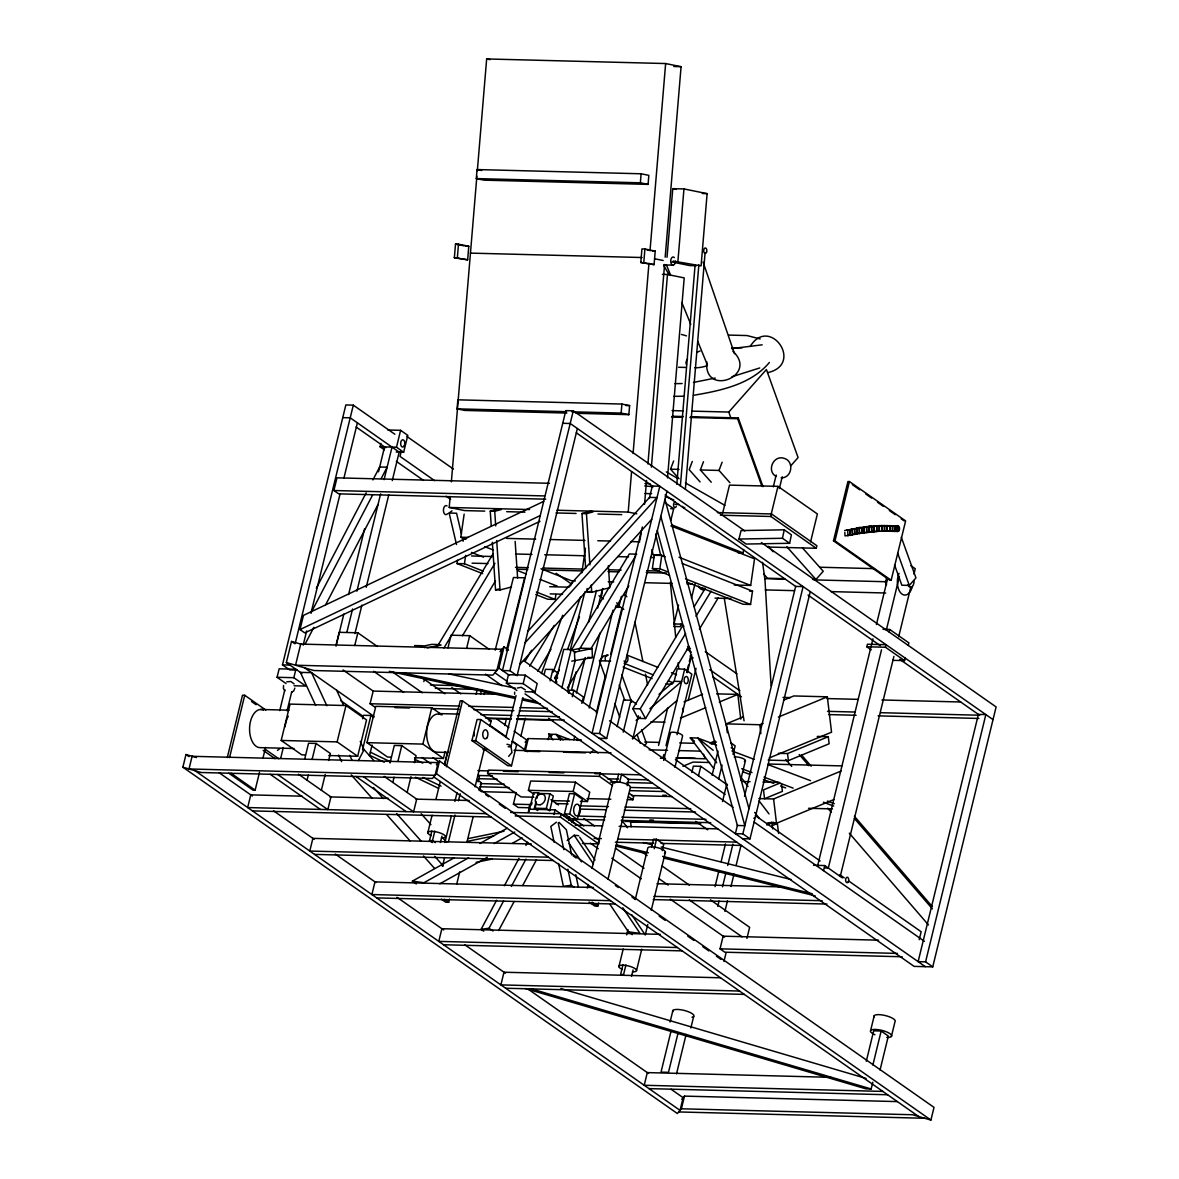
<?xml version="1.0" encoding="UTF-8"?>
<svg xmlns="http://www.w3.org/2000/svg" width="1179" height="1179" viewBox="0 0 1179 1179"><rect width="100%" height="100%" fill="white"/><g stroke="black" fill="none" stroke-linecap="round" stroke-linejoin="round"><path stroke-width="1.5" d="M876.306 531.169L879.298 531.243L879.283 525.79L861.672 527.691L861.864 533.129L879.298 531.243L879.298 525.79L898.074 525.937L897.882 531.39L881.509 530.977M878.93 525.598L881.921 525.672L881.892 531.125L879.283 531.243M881.921 525.672L881.877 531.139L897.882 531.39M511.892 751.937L511.185 747.781M514.589 694.313L514.678 692.147M706.752 361.732C703.627 397.78 759.143 375.688 732.896 351.283M775.929 476.36C766.262 470.76 773.616 454.681 784.064 458.322C794.572 461.107 792.096 478.291 781.087 477.849M283.549 685.515L283.417 688.374L284.787 690.938M294.838 688.094L293.851 690.747L291.567 692.486M454.372 257.656L455.507 244.112L458.484 244.186L468.785 246.278L467.65 259.822L454.372 257.656L467.65 259.822M457.364 257.744L458.484 244.186M566.878 413.063L464.791 410.425L457.069 408.862L457.835 399.828L621.893 404.058L629.615 405.62L628.864 414.654L576 413.284M476.301 178.589L477.053 169.555L641.111 173.785L648.833 175.347L648.082 184.381L484.024 180.151L476.301 178.589L640.359 182.804L648.082 184.381M484.761 511.111L464.673 510.595L449.228 507.456L450.142 496.477M451.365 481.843L476.876 176.172M477.333 170.69L486.662 58.95L665.634 63.548L681.079 66.687L665.177 257.184M628.864 414.654L621.141 413.077L621.893 404.058M640.359 182.804L641.111 173.785M640.801 262.46L641.936 248.916L644.913 248.99L655.215 251.083L654.08 264.627L640.801 262.46L654.08 264.627M643.793 262.534L644.913 248.99M636.778 513.808L628.201 512.069L631.561 471.806M633.079 453.517L648.966 263.212M650.042 250.39L665.634 63.548M644.559 504.214L646.549 480.428M647.919 463.966L664.573 264.509M667.034 257.287L672.767 188.655L683.953 188.935L707.12 193.636L701.092 265.879L673.135 261.06M651.383 467.179L667.476 274.486L662.392 274.353M677.925 261.178L683.953 188.935M667.506 477.908L684.203 277.89L667.476 274.486M676.805 484.23L695.124 264.656M680.371 486.161L698.852 264.744M685.367 489.034L705.071 252.984M482.683 573.642L456.995 563.547L457.481 560.217M465.926 539.23L460.812 537.211L464.158 514.147M483.287 571.137L464.452 563.739L465.661 555.427M535.752 594.525L547.734 599.227L555.191 599.418L555.913 594.437M581.866 572.788L585.432 548.206M601.688 595.646L602.72 588.616M640.035 540.041L641.332 531.169M669.495 575.308L652.37 568.573L654.316 555.265L661.773 555.456L659.827 568.764L668.39 572.124M738.069 552.833L743.153 552.966L743.654 549.473M734.252 585.005L750.684 585.432L754.545 558.817L670.939 525.937M686.62 582.043L743.124 604.252L750.581 604.459L752.511 591.136L682.317 563.533M789.635 543.283L782.458 538.272L784.241 529.813L741.046 530.579L738.982 539.039L746.145 544.05L789.635 543.283L791.404 534.839L784.241 529.813M897.307 1101.599L684.483 1096.116L681.388 1108.791L677.365 1113.521L182.892 767.205L185.973 754.531L196.466 757.566M227.296 757.552L242.491 695.212L244.731 695.271L265.85 710.067M229.537 757.611L244.731 695.271M286.04 683.555L277.08 677.277L279.143 668.817L295.914 669.259L293.851 677.704L305.803 686.075L294.057 685.765M297.108 670.085L289.651 669.893L282.488 664.882L345.845 404.957L353.302 405.149L394.862 434.255M228.785 773.188L252.925 790.092L255.15 790.151L259.498 772.333M262.976 758.097L265.584 747.398M301.883 673.43L286.364 662.554L291.508 641.435L301.529 644.323M295.148 643.719L353.302 405.149M279.747 710.598L284.861 689.641M539.997 521.295L304.772 632.917L299.997 629.571L303.46 615.394L543.637 501.414M545.715 499.189L338.668 493.854L333.893 490.508L336.988 477.834L549.517 483.302M287.087 710.849L291.773 691.631M303.18 645.193L306.658 630.957M310.991 613.168L340.038 494.001M343.944 477.981L357.384 422.848M305.361 754.928L301.75 754.825L281.206 740.441L290.063 704.099L345.992 705.543L366.536 719.927L357.679 756.27L328.808 755.533M280.749 758.082L283.314 747.515M384.383 449.818L380.095 446.797L380.92 443.422M304.713 758.996L308.544 743.242L316.001 743.433L330.341 753.469L328.632 760.47M336.118 645.001L339.198 632.312L357.841 632.799L377.368 646.46M336 646.136L343.811 614.112M348.571 594.555L364.62 528.737M378.488 471.821L384.56 446.915M307.041 780.203L308.323 774.957M312.17 759.188L316.001 743.433M346.921 632.091L352.565 608.968M356.898 591.18L380.625 493.868M384.089 479.647L392.017 447.106M400.609 430.32L407.787 435.331L403.66 452.235L396.498 447.224L400.609 430.32L387.862 429.981M354.953 633.55L361.894 605.092M366.227 587.304L388.775 494.812M392.253 480.59L399.18 452.132L350.222 417.823L342.765 417.631M401.302 451.115L400.02 456.406L434.683 480.678M354.761 645.473L357.841 632.799M321.381 790.239L325.212 774.485M357.679 756.27L337.135 741.886L345.992 705.543M362.616 718.733L363.456 715.299L370.913 715.491L373.772 717.495M374.863 707.091L370.073 703.745L373.168 691.071L343.045 669.967M362.528 749.903L370.913 715.491M391.119 757.139L387.508 757.036L366.964 742.652L375.821 706.309L431.75 707.739L442.022 714.931M369.543 755.547L372.092 745.04M390.043 762.96L394.302 745.452L401.759 745.644L416.099 755.68L414.389 762.68M392.799 782.414L394.081 777.153M397.927 761.398L401.759 745.644M423.836 681.595L424.617 678.426M407.138 792.45L410.97 776.696M445.131 751.554L443.437 758.48L422.893 744.096L431.75 707.739M447.976 647.875L451.056 635.186L469.699 635.673L489.226 649.349M466.619 648.347L469.699 635.673M182.892 767.205L201.241 772.51L432.413 778.464L436.436 773.733L439.516 761.044L934.004 1107.376L930.909 1120.05L912.561 1114.744L681.388 1108.791M427.785 832.816L432.103 815.161M435.979 799.259L440.283 781.603M444.586 763.933L447.593 751.568M444.616 764.935L460.237 700.812L462.477 700.871L491.142 720.944L489.845 726.293M446.414 766.777L462.477 700.871M432.369 842.572L429.51 840.568L431.823 831.062M435.346 842.646L432.487 840.642L434.8 831.136M476.08 694.239L477.259 689.42L435.302 688.3M440.43 842.499L441.978 836.147M480.56 694.357L481.739 689.538M444.91 842.41L451.424 815.691M454.902 801.425L457.069 792.524M512.158 741.517L516.638 744.656L511.494 765.79L507.766 765.687L471.924 740.604L477.082 719.47L480.811 719.558L509.181 739.425M442.449 866.418L444.601 857.56M448.492 841.6L454.976 815.028M458.425 800.836L460.164 793.747M511.494 765.79L475.653 740.692L480.811 719.558M286.364 662.554L313.894 670.527L492.866 675.125L498.894 668.036L504.037 646.903L508.562 650.071M475.078 786.85L484.628 747.663M441.403 899.209L445.706 902.23L448.683 902.303L449.464 899.135M478.055 781.854L479.602 775.502M456.686 884.279L459.707 871.87M467.046 841.747L473.103 816.929M479.588 790.343L481.312 783.254M516.844 690.496L506.38 683.172L508.444 674.727L525.23 675.154L537.167 683.525L535.104 691.97L525.038 691.719M509.932 670.733L573.289 410.808L565.832 410.616L502.475 670.542L509.932 670.733L515.665 674.742M533.836 797.225L521 796.901L487.561 773.483L488.386 770.093L600.244 772.967L614.79 783.151M504.804 725.527L506.528 718.438M517.095 675.744L577.371 428.508M505.806 737.509L516.034 695.581M535.104 691.97L523.167 683.614L525.23 675.154M511.023 746.499L522.945 697.585M520.941 735.961L525.259 718.232M524.596 749.652L526.925 740.132L514.118 731.172M581.306 739.926L528.251 738.555L525.171 751.244L539.805 751.612M544.241 674.196L545.435 669.318L552.892 669.51L558.345 673.327M529.15 807.762L518.185 807.482L513.41 804.137L516.107 793.04M550.107 680.917L552.892 669.51M534.146 794.351L528.413 790.328L530.683 781.029L575.426 782.178L589.751 792.214L587.481 801.514L580.333 801.337M555.648 682.464L563.724 649.378L571.181 649.57L575.485 652.577M528.236 812.287L529.003 809.192L555.103 809.87L576.59 824.917M529.091 811.314L533.615 792.715L538.832 792.848M548.176 739.69L549.016 736.241M561.838 687.888L571.181 649.57M537.757 810.548L534.411 808.204L536.018 801.632M536.813 798.345L538.022 793.408L549.945 793.718L553.29 796.061L549.679 810.857L546.334 808.514L534.411 808.204M535.133 808.072L535.959 804.682M567.571 691.896L575.219 660.549M568.587 693.385L569.369 690.172L573.849 690.29L583.399 696.981L581.837 703.406M572.287 696.715L573.849 690.29M546.334 808.514L549.945 793.718M553.968 814.512L555.103 809.87M573.893 739.852L574.762 736.3M583.001 702.507L599.905 633.138M561.248 813.731L599.463 840.509L598.652 843.884L560.423 817.121L561.248 813.731L510.625 812.434M589.146 708.034L613.006 610.206M564.461 813.923L569.413 793.644L574.63 793.776L582.279 799.126L577.327 819.42L569.693 814.055L564.461 813.923L572.11 819.287L604.694 819.965M587.481 801.514L573.156 791.477L575.426 782.178M615.335 607.273L618.739 607.347L621.421 596.368M569.693 814.055L574.63 793.776M568.646 820.275L569.442 816.988M596.323 713.044L605.416 675.7M610.634 654.36L621.893 608.113M642.349 526.954L592.05 733.279L599.507 733.471L606.684 738.496L666.946 491.245M649.29 498.481L652.326 486.043L659.783 486.234L599.507 733.471M571.992 822.618L572.788 819.331M612.505 785.523L599.418 776.357L600.244 772.967M617.089 726.632L623.573 700.046L631.03 700.238L636.483 704.055M670.866 520.307L673.681 508.738L665.413 502.947M623.249 732.144L631.03 700.238M587.275 887.979L588.129 884.442M592.02 868.481L612.756 783.416A9.093 2.638 13.7 0 1 621.2 782.443A9.093 2.638 13.7 0 1 630.456 787.086L607.981 879.254M616.661 782.178L618.592 774.249M619.638 782.252L621.569 774.323L628.746 779.348L627.199 785.686M632.799 738.835L638.428 715.786M589.117 902.038L594.85 906.061L597.827 906.135L598.608 902.967M673.784 624.678L678.573 605.004M627.361 799.642L632.872 799.775L633.683 796.4L629.321 793.334M674.196 623.942L680.976 624.118L680.357 626.653L673.577 626.476M691.498 598.136L694.991 583.826M658.545 745.467L667.653 708.093M674.167 681.403L677.203 668.95L684.66 669.141L691.822 674.167L677.07 734.664M662.966 758.112L663.836 754.56M666.002 745.659L684.66 669.141M722.712 512.968L729.492 485.114L777.963 486.367L817.386 513.97L810.592 541.824M663.689 760.411L670.424 732.778M686.65 672.516L688.448 665.133M689.317 661.566L690.629 656.231M687.313 672.693L691.675 654.802M618.901 966.662L623.205 949.007M626.653 934.873L627.935 929.568M635.26 899.548L647.743 848.335A9.093 2.638 13.7 0 1 658.486 847.937A9.093 2.638 13.7 0 1 664.455 853.154M622.925 964.894L620.611 974.414L623.588 974.488L625.916 964.982M651.648 847.097L653.579 839.168L656.556 839.242L663.733 844.267L662.185 850.604M688.256 700.385L696.052 668.375M654.242 848.747L656.556 839.242M674.948 767.367L682.523 736.271A6.367 1.857 13.7 0 0 676.599 732.66A6.367 1.857 13.7 0 0 670.365 733.5M631.531 976.33L633.079 969.993M636.586 970.346L641.759 949.154M645.208 935.021L647.787 924.424M651.235 910.291L665.442 852.004M691.808 772.481L693.34 766.144L700.798 766.335L727.531 785.052M698.484 775.841L700.798 766.335M773.306 486.839L776.18 475.004M771.184 514.206L777.963 486.367M771.508 513.956L816.885 545.744L816.266 548.279L770.889 516.49L771.508 513.956L717.377 512.57M779.348 488.592L782.237 476.758M712.101 775.237L718.011 751.023M718.718 778.877L722.093 765.053M733.058 754.501L735.165 745.865L730.862 742.858M722.521 801.499L726.809 783.888M670.085 1021.972L672.9 1010.462M671.057 1031.021L661.021 1072.138L668.478 1072.33L678.072 1032.996M740.633 780.351L745.349 760.986M715.049 886.623L718.954 870.603M721.121 861.716L725.453 843.928M676.525 1073.774L686.119 1034.44M717.746 906.371L719.043 901.036M722.506 886.814L725.984 872.578M727.708 865.46L732.911 844.12M737.553 824.769L735.387 833.656L742.844 833.848L750.006 838.873L810.282 591.637M744.494 796.311L795.663 586.42L803.12 586.611L742.844 833.848M690.85 1027.97L693.665 1016.475M724.908 911.396L727.502 900.727M730.98 886.49L734.016 874.037M736.182 865.15L740.943 845.579M902.171 956.759L724.82 952.205L720.045 948.844L723.125 936.17L878.547 940.179M723.95 961.489L726.102 952.676M833.479 540.822L847.937 481.533L849.425 481.563L905.619 520.926L891.162 580.23L889.673 580.186L833.479 540.822L834.968 540.866L891.162 580.23M834.968 540.866L849.425 481.563M746.941 938.41L749.638 927.313L710.451 899.872M871.222 649.85L866.801 646.77L867.42 644.235L886.063 644.707L885.444 647.242L904.558 660.623L905.177 658.088M817.563 865.99L872.946 638.812M876.424 624.502L887.33 579.773M823.487 870.633L824.725 865.563L813.539 865.268M881.509 649.835L828.306 868.068L825.108 867.98M886.313 630.146L899.385 576.487M889.158 632.032L889.777 629.498L882.997 629.321M840.259 876.424L893.888 656.408M898.693 636.734L910.895 586.641M913.946 574.114L915.258 568.75L910.777 565.611M908.272 645.414L908.891 642.879L889.777 629.498M870.633 1030.431L874.243 1015.65M866.3 1061.233L873.698 1030.829L881.155 1031.021L888.332 1036.046L880.05 1070.016M872.887 1065.005L881.155 1031.021M525.436 988.518L865.976 1088.851L871.163 1088.983L872.814 1082.234M891.398 1036.444L895.008 1021.648A10.906 3.169 13.7 0 0 884.825 1015.443A10.906 3.169 13.7 0 0 874.155 1016.902M919.222 939.663L921.153 931.734L848.792 881.052M925.589 961.843L985.85 714.592L978.393 714.4L918.132 961.651L925.589 961.843L932.751 966.854L996.108 706.943L761.383 542.546M484.097 694.475L484.982 690.938M495.209 650.174L513.425 577.533L524.611 577.813L506.395 650.469M570.223 650.322L584.887 591.843M571.638 689.597L576.074 671.883M588.527 622.261L596.53 590.37M576.384 693.031L585.285 657.602M597.724 607.981L602.616 588.483M541.426 673.563L562.648 615.291M553.231 672.148L580.702 596.721M567.585 649.423L579.449 616.868M679.016 478.733L670.542 469.183L673.651 460.96M692.294 461.431L689.184 469.669L700.09 481.931M711.276 482.226L700.37 469.964L703.48 461.726M729.919 482.712L719.013 470.436L722.123 462.197M511.848 752.615L508.621 756.328M750.139 346.538C769.578 314.867 804.55 364.37 767.75 372.623M358.372 760.617L364.06 749.593L360.258 741.34M316.326 588.233L366.153 492.866M372.903 479.927L379.667 467.002L387.125 467.193L381.215 478.512M311.109 612.667L372.77 494.679M305.39 643.542L313.835 627.375M325.655 604.739L378.017 504.524M483.729 931.145L481.106 929.303L496.61 900.284M504.361 885.768L519.011 858.356M525.908 845.461L527.632 842.233M481.106 929.303L489.02 928.256L503.625 900.903M511.362 886.431L525.981 859.078M498.629 930.555L514.118 901.567M522.71 885.473L536.489 859.712M437.424 646.21L493.176 553.658M443.938 647.978L494.959 563.253M462.448 635.761L495.519 580.849M525.009 661.257L531.626 650.277M570.371 585.948L573.2 581.247M529.636 666.15L554.204 625.371M537.757 671.205L550.991 649.231M556.915 682.081L554.646 677.91L559.377 670.07M571.653 649.673L629.291 553.968L636.748 554.159M579.11 649.865L635.805 555.736M567.394 687.843L585.344 658.044M591.018 648.627L628.805 585.875M688.993 646.416L645.532 718.586L638.075 718.394L632.784 708.638L682.862 625.489M694.21 606.669L704.6 589.412M645.532 718.586L640.241 708.83L685.603 633.521M695.993 616.263L711.114 591.165M699.383 629.159L718.291 597.782M769.371 362.498C751.008 384.487 720.413 390.765 693.473 395.304M500.029 651.633L504.037 646.903M436.392 764.729L439.516 761.044M525.127 742.239L528.251 738.555M681.801 1099.27L684.483 1096.116M692.176 411.132L728.769 412.06L766.409 369.528L798.095 457.555L790.8 465.793M689.921 417.469L737.612 418.707L738.275 417.956L763.005 486.676M605.593 677.91L599.433 660.785L603.869 655.789L607.067 655.863M644.25 745.85L646.475 743.345L641.538 729.654M812.552 579.405L815.942 579.493L823.237 571.255L802.531 547.955M814.129 579.891L885.282 581.719L887.492 579.213M894.522 564.874L901.847 585.226L909.304 585.418L915.95 577.916L901.287 537.197M527.558 631.635L649.555 497.391L657.012 497.582L525.156 642.673M519.865 664.396L651.722 519.305M279.732 748.65L277.448 750.389M590.016 753.337L592.772 750.979M659.002 694.298L674.182 681.315L681.639 681.506L649.909 708.653M636.1 720.472L640.241 716.92M632.342 738.688L677.026 700.459M456.509 544.521L449.125 513.042L452.014 510.831M556.429 822.176L550.814 826.435L554.13 842.278M567.173 840.583L574.202 835.263L578.683 835.705M416.305 883.926L412.355 881.155L454.121 857.84M479.838 843.501L507.147 828.247M468.594 857.811L423.983 882.703L412.355 881.155M494.089 843.574L514.81 832.02M439.796 883.808L487.295 857.295M512.644 843.147L522.135 837.842M517.316 688.05L521.192 687.269L525.289 689.877M299.997 629.571L540.188 515.577M684.026 701.918L702.596 694.239M680.445 718.144L705.764 707.665M719.278 702.08L737.833 694.402L740.78 719.175M727.325 732.719L726.264 723.877L743.138 716.891M783.652 700.134L793.776 695.949L827.334 696.818L831.549 732.188L769.091 758.023M709.979 743.05L715.049 740.943M711.305 744.141L716.405 742.033M726.264 723.877L759.821 724.731L763.196 723.346M778.391 717.053L827.334 696.818M682.95 766.262L693.06 762.076L709.596 762.504M778.332 753.322L787.528 753.558L828.292 736.698L829.132 743.772L788.368 760.632L768.148 760.116M779.717 783.18L763.506 789.886L764.552 798.728L782.384 791.36L781.544 784.286M758.908 798.581L773.601 798.964L841.04 771.066M773.616 822.249L766.866 825.035L766.763 824.15L771.832 822.058L772.672 828.896M767.308 823.045L776.489 823.281L833.818 799.568M772.289 825.58L777.374 823.473L778.567 833.42M731.938 376.749L759.748 367.951M286.777 681.801L290.874 681.506L294.116 683.923M715.226 378.061L693.458 382.438M491.23 525.79L490.258 511.155L500.117 508.606M490.258 511.155L494.723 511.259L501.296 509.579M585.668 568.411L581.969 513.513L591.843 510.979M581.969 513.513L586.449 513.631L593.022 511.937M492.336 542.266L495.534 589.839L498.835 588.999M495.534 589.839L500.014 589.957L511.524 586.995M587.024 588.542L587.26 592.197L590.546 591.357M587.26 592.197L591.74 592.315L609.823 587.673L608.349 565.699M844.68 530.491L861.657 527.691L861.878 533.129L845.019 535.9L844.798 532.289M421.139 646.593L431.691 644.382L439.679 644.589M427.049 647.978L441.123 645.046M572.051 650.056L580.834 648.229L592.02 648.509L592.477 657.543L571.712 661.124M592.02 648.509L574.438 652.179L574.91 661.213M468.314 838.564L504.037 831.21M467.002 841.438L493.795 835.911M476.065 862.365L492.144 859.049M851.547 528.929L856.882 528.546L857.133 533.969L854.141 533.895M731.569 348.616L762.179 344.828M573.908 887.094L571.27 885.252L563.356 886.299L558.566 863.411M738.982 539.039L782.458 538.272M728.961 335.087L747 335.558L760.204 338.962M731.805 347.731L742.151 347.849M675.007 383.661L682.155 383.543M673.681 396.365L683.216 396.218M673.769 66.496L681.079 66.687M702.33 193.518L707.12 193.636M465.808 246.205L468.785 246.278M652.238 250.994L655.215 251.083M470.45 253.117L642.128 257.523M663.806 264.921L672.944 265.142M696.303 265.761L689.907 265.599L672.089 261.989M678.603 367.273L685.927 367.45M625.961 405.532L629.615 405.62M672.059 410.601L683.039 410.896M457.069 408.862L566.451 411.677M571.918 411.81L621.141 413.077M672.251 416.246L683.26 416.541M690.585 416.718L738.275 417.956M671.588 416.998L682.597 417.292M562.751 423.29L570.209 423.482L993.027 719.617M380.095 446.797L396.498 447.224M396.203 452.043L403.66 452.235M670.542 469.183L679.016 469.404M700.37 469.964L719.013 470.436M644.928 483.552L650.012 483.685M653.181 486.735L644.751 485.925M644.913 493.529L651.692 493.692M333.893 490.508L544.595 495.932M675.125 504.361L678.853 504.465M670.704 508.665L673.681 508.738M449.228 507.456L529.577 509.534M556.974 510.242L628.201 512.069M720.369 515.194L770.889 516.49M506.675 511.671L524.935 512.143M555.987 512.939L576.074 513.454M597.989 514.029L621.731 514.633M449.125 513.042L456.582 513.233L461.505 534.22M881.568 525.525L898.074 525.937M873.713 525.878L879.298 525.79M871.193 531.523L874.199 531.596L874.125 526.143L868.614 526.306L871.59 526.379L871.679 531.832L868.687 531.758M866.079 526.586L869.07 526.659L869.188 532.097L869.07 526.659M863.588 526.895L866.58 526.969L866.727 532.407L863.721 532.333M861.289 532.672L864.281 532.746L864.104 527.322L858.695 527.617L861.672 527.691M856.278 528.03L859.27 528.104L859.491 533.527L859.27 528.104M851.547 528.929L854.539 529.017L854.804 534.426L854.539 529.017M849.514 534.839L852.52 534.912L852.211 529.504L846.949 529.946L849.926 530.019L850.251 535.428L849.926 530.019M873.742 531.331L876.734 531.405L876.704 525.952L876.734 531.405M858.872 533.055L861.878 533.129M460.812 537.211L468.107 537.403M506.469 538.39L535.679 539.142M550.298 539.51L584.99 540.409M597.782 540.734L610.56 541.058M630.647 541.588L639.784 541.809M767.558 547.027L816.266 548.279M665.28 556.842L660.579 554.985L653.122 554.793L651.899 549.547M515.577 553.997L531.98 554.425M544.742 554.749L584.843 555.781M617.649 556.621L628.599 556.901M650.469 557.475L654.109 557.564M471.556 555.972L492.748 556.517M819.714 567.232L874.45 568.646M472.042 563.164L487.944 563.577M456.995 563.547L464.452 563.739M652.37 568.573L659.827 568.764M515.459 567.35L528.221 567.688M542.812 568.057L582.912 569.089M608.438 569.752L621.186 570.076M646.711 570.724L659.474 571.063M516.859 569.236L527.794 569.531M542.384 569.899L582.485 570.931M608.01 571.594L618.946 571.874M646.284 572.567L666.341 573.082M784.418 578.683L767.47 578.241L763.83 574.158M764.862 578.624L784.934 579.14M575.367 580.923L571.712 580.834L540.999 568.75M608.231 581.763L613.714 581.91M644.766 582.706L672.163 583.413M686.767 583.782L692.25 583.929M701.446 588.277L705.101 588.365M765.304 589.913L794.499 590.664M830.989 591.607L885.724 593.008M554.145 586.037L557.122 586.11L540.011 579.375M749.52 591.062L752.511 591.136M549.694 586.7L569.118 587.201M550.18 593.892L562.545 594.216M714.99 598.136L730.877 598.534M866.801 646.77L885.444 647.242M414.581 645.547L422.038 645.738L424.897 647.743M892.695 660.328L904.558 660.623M587.687 657.41L592.477 657.543M599.433 660.785L610.634 661.08M282.488 664.882L289.946 665.074M554.646 677.91L557.623 677.984M665.767 684.026L672.163 684.188M277.08 677.277L293.851 677.704M506.38 683.172L523.167 683.614M430.409 684.955L461.578 685.751M716.64 693.856L737.833 694.402M782.974 697.423L790.313 697.614M826.951 698.558L858.106 699.353M881.921 699.972L960.693 701.991M373.168 691.071L499.336 694.313M827.525 711.335L855.011 712.042M880.654 712.691L979.602 715.24M632.784 708.638L640.241 708.83M828.645 714.577L856.116 715.285M878.104 715.859L978.879 718.453M370.073 703.745L459.677 706.059M468.815 706.295L512.703 707.415M520.013 707.606L547.439 708.314M394.965 707.621L409.599 707.989M431.543 708.55L458.97 709.257M473.59 709.64L513.823 710.672M519.305 710.819L552.214 711.659M438.706 713.575L458.823 714.091M480.752 714.651L511.848 715.461M517.33 715.594L559.377 716.685M260.647 709.463L288.988 710.2M650.896 721.828L665.03 722.196M485.542 717.996L511.141 718.659M516.623 718.807L564.166 720.03M487.31 718.586L511.126 719.205M516.623 719.352L553.246 720.295M488.902 720.885L491.142 720.944M817.253 736.418L828.292 736.698M713.737 768.487L690.29 737.833L697.747 738.025L716.537 745.143M599.227 738.305L606.684 738.496M576.708 740.279L580.377 740.368M644.736 742.033L659.459 742.402M679.679 742.932L694.387 743.301M471.924 740.604L475.653 740.692M649.128 749.815L667.52 750.286M678.559 750.581L700.621 751.141M281.206 740.441L337.135 741.886M366.964 742.652L422.893 744.096M483.007 749.49L486.662 749.593M514.088 750.301L611.002 752.791M563.577 752.231L585.521 752.791M676.761 757.758L695.153 758.23M675.773 758.023L705.189 758.775L703.554 754.221M293.984 748.503L260.323 747.648A19.1 10.92 -88.5 0 1 249.683 726.352A19.1 10.92 -88.5 0 1 263.477 710.038M448.064 752.467L437.438 752.202A19.1 10.92 -88.5 0 1 426.783 730.906A19.1 10.92 -88.5 0 1 440.578 714.592M660.358 758.23L665.442 758.348M768.354 764.021L841.821 765.908M414.566 757.729L443.437 758.48M477.863 770.624L488.828 770.919M503.462 771.287L518.082 771.67M549.163 772.466L563.798 772.834M594.879 773.645L640.595 774.824M487.561 773.483L599.418 776.357M742.696 781.515L750.05 781.706M762.931 782.031L779.496 782.458M477.716 775.458L492.336 775.841M607.539 778.803L618.503 779.083M627.641 779.319L647.757 779.835M478.836 778.715L497.111 779.186M610.486 782.104L617.796 782.281M626.933 782.517L652.532 783.18M480.516 783.593L504.288 784.197M630.441 787.454L659.695 788.206M479.809 786.791L509.063 787.543M629.733 790.652L664.484 791.551M528.413 790.328L573.156 791.477M662.775 795.221L666.43 795.309M516.225 792.568L481.489 791.669L478.615 789.665M631.413 795.53L671.647 796.562M587.024 798.596L610.855 799.215M551.698 800.6L569.59 801.057M808.573 808.293L832.477 808.897M302.163 796.193L250.759 794.867L247.678 807.556L486.308 813.687M329.693 796.901L388.436 798.419M415.966 799.126L469.198 800.497M555.589 803.562L568.116 803.886M513.41 804.137L531.685 804.609M579.228 805.832L608.482 806.583M624.944 807.011L690.761 808.691M580.348 809.074L605.947 809.737M624.236 810.209L695.551 812.036M577.975 816.06L605.402 816.752M621.864 817.18L705.97 819.346M515.223 815.956L560.423 817.121M649.776 820.024L653.446 820.112M771.862 823.325L777.374 823.473M252.453 810.901L491.083 817.032M621.156 820.392L710.745 822.691M625.091 821.38L700.591 823.325M630.5 821.925L700.473 823.738M575.249 825.197L602.675 825.904M619.122 826.332L717.864 828.866M742.549 838.682L750.006 838.873M594.098 838.446L601.408 838.623M617.87 839.05L736.713 842.115M615.335 842.204L653.726 843.206M661.036 843.383L741.488 845.461M582.382 843.471L598.652 843.884M429.51 840.568L432.487 840.642M531.316 843.987L312.877 838.372L309.782 851.046L548.412 857.192M314.557 854.392L553.187 860.537M657.027 883.705L781.353 886.903M593.42 887.492L374.981 881.877L371.886 894.552L610.516 900.682M653.932 896.379L822.146 900.712M653.225 899.592L826.936 904.057M376.676 897.897L615.305 904.042M660.314 934.343L441.874 928.713L438.78 941.387L677.409 947.533M720.045 948.844L897.396 953.413M443.555 944.747L682.184 950.878M932.751 966.854L914.108 966.382L525.038 693.886M720.575 977.789L503.978 972.218L500.883 984.892L739.513 991.038M505.658 988.238L744.303 994.383M830.871 1077.326L647.3 1072.595L644.22 1085.269L882.85 1091.415M648.995 1088.615L887.625 1094.76M678.706 1111.944L924.793 1118.281M892.164 531.139L894.89 531.302M610.029 904.455L628.392 931.837L640.02 933.385L622.807 907.727M486.662 58.95L490.096 59.643M672.767 188.655L676.333 189.377M477.053 169.555L481.68 170.498M647.079 249.963L650.513 250.655M654.581 258.761L663.158 260.5M455.507 244.112L464.084 245.851M448.89 673.902L515.444 688.241M401.862 672.664L515.179 697.084M522.371 698.631L536.769 701.741M389.306 671.308L515.223 698.454M522.415 700.002L540.409 703.878M681.418 334.409L686.487 335.882M643.321 842.572L652.223 844.798M661.139 847.023L791.242 879.563M616.308 844.783L648.391 852.8M662.642 856.367L812.346 893.815M615.585 845.962L645.871 853.537M663.703 858.003L815.175 895.878M560.909 988.518L866.167 1078.461M530.624 988.65L871.163 1088.983M731.923 750.949L754.147 759.35M767.824 764.523L810.548 780.675M741.738 768.708L752.025 772.584M764.021 777.123L793.158 788.132M827.422 801.086L834.275 803.68M742.858 771.744L749.711 774.338M763.417 779.525L773.704 783.401M780.557 785.995L785.7 787.94M823.399 802.192L833.686 806.082M569.722 739.557L556.061 734.384L548.603 734.193L553.069 740.029M552.023 735.49L548.603 734.193L551.404 736.418M665.265 496.536L673.74 499.881M671.897 524.935L743.153 552.966M679.016 557.254L750.684 585.432M685.515 578.86L750.581 604.459M484.687 546.599L493.22 549.959M471.467 552.42L483.508 557.166M517.743 570.636L526.306 573.996M536.357 592.02L555.191 599.418M627.125 655.126L657.808 667.314M671.44 672.737L676.554 674.771M624.118 663.32L653.092 674.83M668.434 680.931L673.548 682.965M623.16 667.093L652.134 678.618M414.566 759.188L422.789 763.122M370.353 752.202L390.087 761.678M422.966 777.462L441.049 786.142M369.469 755.164L384.266 762.268M415.509 777.27L438.529 788.324M724.908 505.364L685.382 482.889M666.282 471.895L677.424 478.306M852.373 484.643L859.756 489.816M865.681 493.957L871.59 498.098M877.515 502.254L883.425 506.395M889.334 510.536L895.259 514.678M901.169 518.819L904.131 520.897M573.289 410.808L744.833 530.948M576.295 432.781L653.033 486.529M665.074 494.959L795.972 586.641M808.013 595.071L880.241 645.65M899.798 659.356L979.543 715.211M680.976 624.118L683.908 626.182M406.681 436.318L453.414 469.05M623.853 594.629L626.874 596.751M705.263 651.648L736.934 673.828M687.563 646.549L690.496 648.597M686.944 649.084L691.351 652.164M616.573 602.867L619.358 604.812M617.752 605.195L623.779 609.425M690.113 655.878L693.134 658M709.714 669.613L739.867 690.732M615.954 605.402L618.739 607.347M598.991 595.749L603.515 598.917M356.117 426.99L385.798 447.769M712.809 676.805L741.458 696.877M396.365 461.387L423.497 480.398M446.119 496.226L450.629 499.395M556.149 573.289L571.226 583.856M675.42 759.63L725.173 794.469M755.326 815.588L820.157 860.994M839.743 874.715L844.267 877.883M824.725 865.563L842.366 877.913M523.638 660.623L597.458 712.322M609.514 720.767L733.073 807.291M754.162 822.072L924.424 941.314M498.894 668.036L509.446 675.42M532.038 691.248L925.294 966.662M494.871 672.767L506.941 681.211M485.512 674.167L502.018 685.736M548.574 718.335L598.121 753.042M695.728 821.395L707.739 829.81M628.51 796.724L632.872 799.775M451.808 687.534L460.812 693.841M496.875 719.102L508.886 727.517M420.903 676.967L444.94 693.783M489.978 725.336L506.498 736.904M512.497 741.119L527.514 751.627M392.298 671.765L422.318 692.795M642.599 852.358L647.124 855.527M662.2 866.079L689.332 885.09M373.655 671.278L403.675 692.324M583.87 818.506L594.378 825.875M550.961 799.671L558.492 804.948M573.186 818.58L583.738 825.963M615.394 848.143L644.029 868.201M659.105 878.753L668.154 885.09M689.258 899.872L742.033 936.833M590.355 843.191L598.254 848.718M611.827 858.224L641.258 878.827M670.291 899.164L724.584 937.187M291.508 641.435L294.529 643.542M304.713 667.874L374.082 716.449M432.899 757.64L438.927 761.87M485.674 794.617L488.695 796.724M499.248 804.122L505.29 808.337M573.141 855.866L576.163 857.988M615.364 885.444L618.385 887.551M631.959 897.057L634.98 899.179M659.105 916.068L665.133 920.298M687.755 936.141L693.783 940.37M702.831 946.708L708.874 950.922M716.405 956.213L720.929 959.382M340.598 700.547L363.206 716.375M421.964 757.537L431.013 763.859M436.436 773.733L930.909 1120.05M433.754 776.887L918.677 1116.513M592.094 902.127L597.827 906.135M628.392 931.837L632.327 934.608M384.221 776.401L416.688 799.141L413.593 811.815L363.427 776.681M251.54 701.549L256.064 704.718M355.97 776.489L406.136 811.624M265.378 749.387L278.819 758.79M298.464 774.205L330.931 796.93L327.836 809.619L277.669 774.485M263.153 750.33L275.09 758.701M270.212 774.294L320.379 809.428M489.02 928.256L492.955 931.012M444.395 899.282L448.683 902.303M231.01 773.247L255.15 790.151M219.294 772.834L252.424 796.031M273.513 810.798L314.174 839.286M335.249 854.053L375.924 882.526M396.999 897.293L443.687 929.995M464.777 944.747L505.437 973.235M528.015 989.048L648.494 1073.435M671.087 1089.249L683.142 1097.693L680.047 1110.367L195.124 770.742M185.973 754.531L188.994 756.638M713.192 750.301L697.747 738.025L716.729 762.842M690.29 737.833L694.505 741.193M563.076 739.97L556.061 734.384L560.526 740.22M559.052 822.352L566.377 829.78L571.638 854.893M364.06 749.593L373.787 760.514M421.183 813.731L430.91 824.652M443.068 838.298L446.708 842.381M373.478 787.528L383.263 798.537M396.733 813.657L421.212 841.143M434.668 856.263L443.245 865.887M351.268 774.883L372.078 798.242M386.771 814.733L410.027 840.848M423.482 855.969L434.506 868.348M786.865 546.776L815.942 579.493M768.222 546.29L773.07 551.743M801.617 755.105L811.211 766.232M854.392 816.281L932.368 906.666M799.229 754.545L808.823 765.657M854.421 818.506L932.397 908.876M785.715 759.497L791.713 766.438M827.702 808.16L831.298 812.331M849.293 833.185L928.477 924.955M741.399 777.816L748.031 786.467M759.084 800.909L769.032 813.908M754.693 812.449L759.158 818.285M621.937 820.466L627.523 827.761M579.7 837.223L594.968 859.992M631.62 914.624L644.854 934.357M574.202 835.263L593.435 863.942M569.221 843.619L581.453 861.878M663.674 265.437L669.097 274.648M336.634 690.231L343.502 705.071M326.848 705.735L311.565 672.664L300.38 672.369L315.663 705.455M349.765 755.341L352.049 760.308M338.579 755.061L341.63 761.663M666.607 265.363L670.748 275.488M681.816 302.487L690.806 324.417M697.717 341.291L707.4 364.915M897.705 553.187L909.304 585.418M885.282 581.719L886.446 584.976A13.632 7.796 -88.5 0 1 886.475 577.857M737.612 418.707L761.722 485.719M728.769 412.06L730.626 417.248M621.834 674.904L631.679 702.286M619.255 685.043L624.796 700.444M637.117 734.664L640.197 743.227M614.834 703.568L619.771 717.259M703.082 262.092L734.502 353.7M664.956 499.41L748.96 808.735M660.829 516.373L744.833 825.683L737.376 825.492L657.234 530.403M655.657 533.999L660.579 554.985M462.33 537.712L463.155 541.22M575.779 874.626L578.403 887.183M558.212 822.898L563.813 849.617M567.91 869.218L571.27 885.252M634.965 622.129L642.909 661.566M645.444 674.123L647.61 684.881M724.407 598.976L744.052 720.811M762.548 562.324L765.009 580.097L771.081 685.751M787.528 753.558L788.368 760.632M773.601 798.964L776.489 823.281M759.821 724.731L760.882 733.574M630.559 821.675L631.178 826.788M670.365 582.382L675.7 637.146M678.176 662.701L678.721 668.184M682.626 708.343L682.98 711.998M586.449 513.631L589.898 564.859M591.239 584.99L591.74 592.315M515.149 541.382L517.61 577.99M494.723 511.259L495.711 525.908M496.698 540.542L500.014 589.957M847.672 530.565L847.996 535.973M852.211 529.504L852.505 534.927M856.882 528.546L857.118 533.969M864.119 527.308L864.266 532.746M866.58 526.969L866.712 532.407M871.59 526.379L871.664 531.832M874.14 526.143L874.184 531.596M476.537 779.909A9.093 2.638 13.7 0 1 480.325 784.403M622.379 969.477A9.093 2.638 13.7 0 1 621.362 965.203A9.093 2.638 13.7 0 1 634.597 968.298A9.093 2.638 13.7 0 1 632.519 971.85M431.278 835.631A9.093 2.638 13.7 0 1 430.261 831.357A9.093 2.638 13.7 0 1 443.481 834.467A9.093 2.638 13.7 0 1 441.418 838.004M456.641 714.489A9.093 2.638 13.7 0 1 457.614 713.324M874.951 1034.764A10.906 3.169 13.7 0 1 873.167 1029.503A10.906 3.169 13.7 0 1 889.143 1033.143A10.906 3.169 13.7 0 1 886.755 1037.461M672.811 1011.715A10.906 3.169 13.7 0 1 685.559 1010.786A10.906 3.169 13.7 0 1 691.999 1017.271M474.326 735.917A4.539 2.594 -88.5 0 1 474.356 732.439M285.141 726.78A19.1 10.92 -88.5 0 1 288.295 716.184M573.834 819.611A5.91 4.539 -55 0 1 572.95 821.704M734.208 757.021A6.367 1.857 13.7 0 1 742.844 758.465A6.367 1.857 13.7 0 1 744.391 761.442M506.941 744.288A3.64 1.061 13.7 0 1 511.052 746.086A3.64 1.061 13.7 0 1 508.193 746.705M528.899 808.971A5.91 3.375 -88.5 0 1 532.333 802.958M912.325 586.494A13.632 7.796 -88.5 0 1 901.169 593.391A13.632 7.796 -88.5 0 1 899.046 573.333M703.701 589.927A13.632 7.796 -88.5 0 1 698.219 586.081M913.976 580.54A5.689 3.257 -88.5 0 1 911.898 586.877A5.689 3.257 -88.5 0 1 907.992 584.74M707.253 365.726A19.1 8.106 -17.6 0 1 694.755 367.774M686.502 364.665A19.1 8.106 -17.6 0 1 687.578 358.991M696.671 352.462A19.1 8.106 -17.6 0 1 700.061 351.047M731.113 747.81A4.097 2.343 -88.5 0 1 733.53 753.366M754.56 817.754A2.726 1.562 -88.5 0 1 753.808 818.314M626.874 655.657A3.64 2.078 -88.5 0 1 627.405 661.331A3.64 2.078 -88.5 0 1 624.118 660.918M605.475 660.432A3.64 2.078 -88.5 0 1 605.741 656.025A3.64 2.078 -88.5 0 1 608.231 655.185M527.44 751.318A2.726 1.562 -88.5 0 1 529.003 750.905M447.578 513.676A4.539 2.594 -88.5 0 1 443.437 510.772A4.539 2.594 -88.5 0 1 447.062 505.894M676.392 506.248A2.726 1.562 -88.5 0 1 673.695 506.115A2.726 1.562 -88.5 0 1 675.184 502.092M684.734 507.442A2.726 1.562 -88.5 0 1 682.641 506.351M675.42 261.178A4.097 2.343 -88.5 0 1 672.531 265.069A4.097 2.343 -88.5 0 1 670.925 259.557A4.097 2.343 -88.5 0 1 674.359 257.582M884.545 525.613L884.501 531.066L884.559 525.613M887.212 525.583L887.139 531.036L887.227 525.583M889.894 525.598L889.791 531.051L889.909 525.598M892.606 525.657L892.474 531.11L892.621 525.657M895.333 525.775L895.156 531.228L895.347 525.775M192.089 756.299L189.008 768.973L435.095 775.31L438.175 762.621L192.089 756.299M300.689 644.088L295.546 665.221L496.89 670.394L502.033 649.261L300.689 644.088M486.883 737.907A4.539 2.594 -88.5 0 0 486.352 730.11A4.539 2.594 -88.5 0 0 482.742 735.003A4.539 2.594 -88.5 0 0 486.883 737.907M540.277 804.756A5.91 4.539 -55 0 0 544.698 795.619A5.91 4.539 -55 0 0 535.988 797.874A5.91 4.539 -55 0 0 540.277 804.756M687.431 682.95A3.64 2.078 -88.5 0 0 687.003 676.717A3.64 2.078 -88.5 0 0 684.115 680.637A3.64 2.078 -88.5 0 0 687.431 682.95M579.036 814.66A5.91 3.375 -88.5 0 0 578.358 804.535A5.91 3.375 -88.5 0 0 573.657 810.887A5.91 3.375 -88.5 0 0 579.036 814.66M403.984 446.266A3.64 2.078 -88.5 0 0 403.572 440.032A3.64 2.078 -88.5 0 0 400.668 443.952A3.64 2.078 -88.5 0 0 403.984 446.266M848.099 882.098A2.726 1.562 -88.5 0 0 847.789 877.427A2.726 1.562 -88.5 0 0 845.623 880.359A2.726 1.562 -88.5 0 0 848.099 882.098M898.796 530.933A2.726 1.562 -88.5 0 0 898.722 526.217A2.726 1.562 -88.5 0 0 896.408 528.826A2.726 1.562 -88.5 0 0 898.796 530.933M706.575 252.129A2.726 1.562 -88.5 0 0 705.351 247.973A2.726 1.562 -88.5 0 0 703.878 251.997A2.726 1.562 -88.5 0 0 706.575 252.129"/></g></svg>
